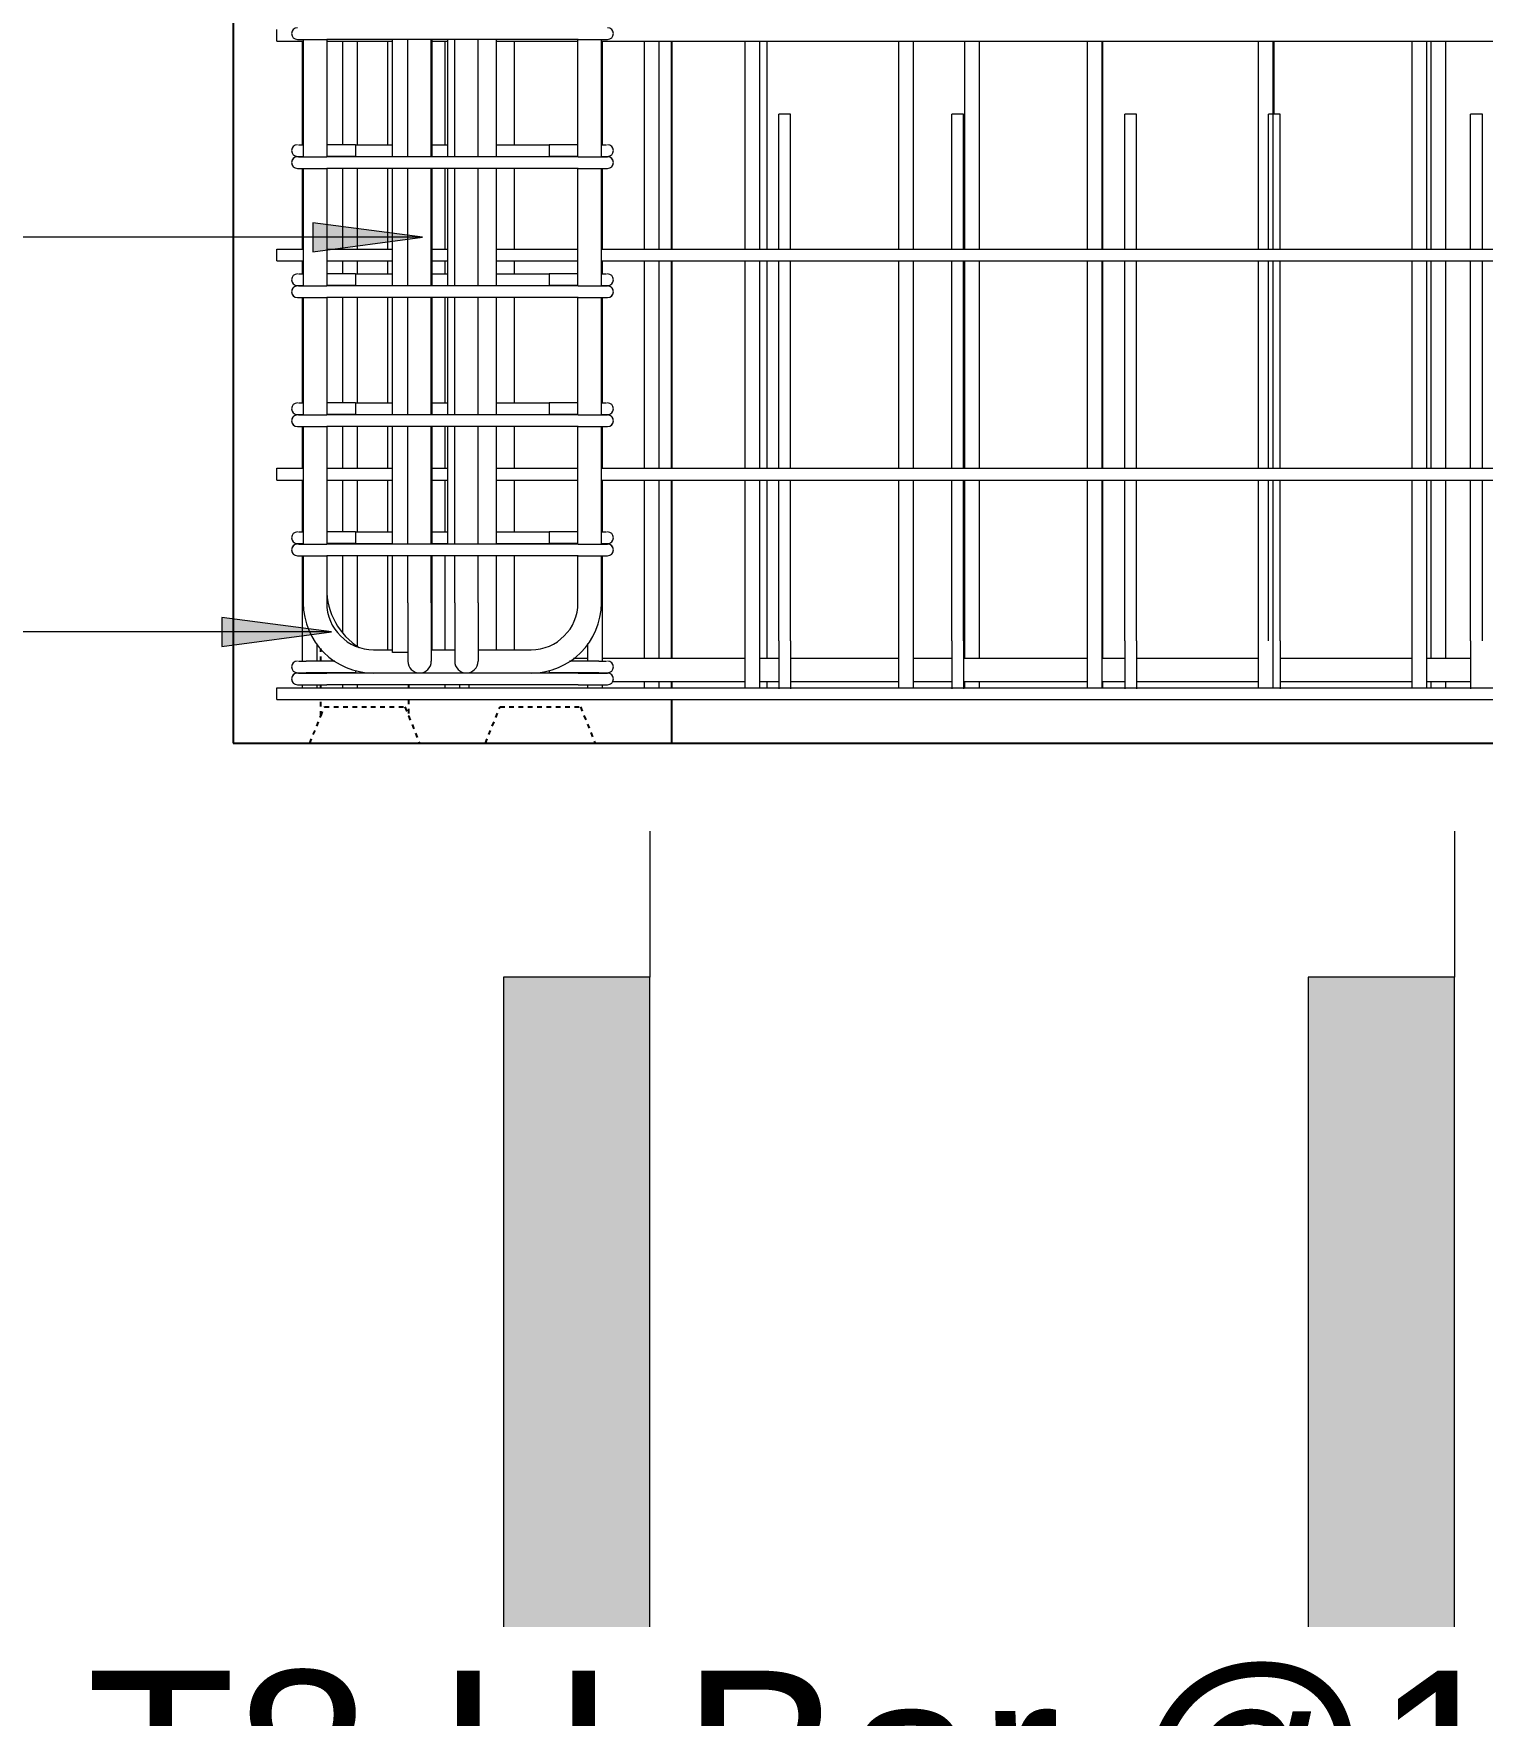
# Model space of a CAD drawing. Header units: millimetres. Extents: x -8986 to 3673, y -4076 to 6190.
# Drawn here: x -6600 to -5610, y -2060 to -910 of the extents above; entities that cross this region are included whole.
import ezdxf

# ---------------------------------------------------------------- set-up
doc = ezdxf.new("R2010")
doc.units = ezdxf.units.MM
doc.linetypes.add('Dash', pattern=[6.36, 3.18, -3.18])
for name, color, linetype, lineweight in [('A-WALL', 113, 'Continuous', 25), ('A-WALL-HDLN', 110, 'Dash', 25), ('G-ANNO-SYMB', 111, 'Continuous', 9), ('S-RBAR', 171, 'Continuous', 18), ('S-RBAR-IDEN', 171, 'Continuous', 9)]:
    doc.layers.add(name, color=color, linetype=linetype, lineweight=lineweight)
doc.styles.add('Arial_1', font='arial.ttf', dxfattribs={"height": 119.0625})

# ---------------------------------------------------------------- blocks, each defined once
blk = doc.blocks.new('Detail View - M_Section Tail - Filled Horizontal-14034-Elevation Front 1')
at = {"layer": 'G-ANNO-SYMB'}
blk.add_hatch(color=256, dxfattribs=at).paths.add_polyline_path([(-6652.6, 3622.1), (-6652.6, 3722.1), (-7102.6, 3722.1), (-7102.6, 3622.1)])
for p, q in [((-7102.6, 3622.1), (-7102.6, 3722.1)), ((-7102.6, 3722.1), (-6652.6, 3722.1)), ((-6652.6, 3722.1), (-6652.6, 3622.1)), ((-6652.6, 3622.1), (-7102.6, 3622.1))]:
    blk.add_line(p, q, dxfattribs=at)

msp = doc.modelspace()

# ---------------------------------------------------------------- hatches: boundary and pattern name
at = {"layer": 'S-RBAR-IDEN'}
for points in [[(-6334.3, -1049.1), (-6409.3, -1039.2), (-6409.3, -1058.9)], [(-6396.5, -1318.9), (-6471.5, -1309.1), (-6471.5, -1328.8)]]:
    msp.add_hatch(color=256, dxfattribs=at).paths.add_polyline_path(points)

# ---------------------------------------------------------------- linework, layer by layer
at = {"layer": 'A-WALL'}
for p, q in [((-6463.8, 3040), (-6463.8, -1395)), ((-6163.8, -1057.1), (-6163.8, -915.1)), ((-6163.8, -1207), (-6163.8, -1065.1)), ((-6163.8, -1336.8), (-6163.8, -1215)), ((-6163.8, -1357), (-6163.8, -1352.8)), ((-6163.8, -1395), (-6163.8, -1365.1)), ((-6463.8, -1395), (-4988.8, -1395))]:
    msp.add_line(p, q, dxfattribs=at)
at = {"layer": 'A-WALL-HDLN'}
for p, q in [((-6403.8, -1338.8), (-6403.8, -1330.3)), ((-6403.8, -1357), (-6403.8, -1355)), ((-6343.8, -1355), (-6343.8, -1357)), ((-6403.8, -1376.2), (-6403.8, -1365.1)), ((-6343.8, -1365.1), (-6343.8, -1376.2)), ((-6411.3, -1395), (-6403.8, -1376.2)), ((-6403.8, -1376.2), (-6403.8, -1376.2)), ((-6401.3, -1370), (-6346.3, -1370)), ((-6343.8, -1376.2), (-6336.3, -1395)), ((-6343.8, -1376.2), (-6343.8, -1376.2)), ((-6291.3, -1395), (-6281.3, -1370)), ((-6281.3, -1370), (-6226.3, -1370)), ((-6226.3, -1370), (-6216.3, -1395))]:
    msp.add_line(p, q, dxfattribs=at)
at = {"layer": 'A-WALL-HDLN', "flags": 128}
for points in [[(-6403.8, -1376.2), (-6403.6, -1375.9), (-6403.2, -1374.7), (-6402.4, -1372.7), (-6401.3, -1370)], [(-6346.3, -1370), (-6345.2, -1372.7), (-6344.4, -1374.7), (-6344, -1375.9), (-6343.8, -1376.2)]]:
    msp.add_lwpolyline(points, dxfattribs=at)
at = {"layer": 'G-ANNO-SYMB'}
for p, q in [((-6178.9, -1455.1), (-6178.9, -1554.8)), ((-5628.9, -1455.1), (-5628.9, -1554.8))]:
    msp.add_line(p, q, dxfattribs=at)
at = {"layer": 'S-RBAR'}
for p, q in [((-6433.8, -915.1), (-6433.8, -907.1)), ((-6433.8, -915.1), (-6415.8, -915.1)), ((-6419.8, -913.8), (-6415.1, -913.8)), ((-6416.3, -985.8), (-6416.3, -915.1)), ((-6415.8, -913.8), (-6415.8, -994)), ((-6415.2, -913.8), (-6412.6, -913.8)), ((-6412.7, -913.8), (-6399.8, -913.8)), ((-6227.8, -913.8), (-6399.8, -913.8)), ((-6399.8, -913.8), (-6399.8, -994)), ((-6399.8, -915.1), (-6354.9, -915.1)), ((-6388.8, -985.8), (-6388.8, -915.1)), ((-6378.8, -985.8), (-6378.8, -915.1)), ((-6357.9, -985.8), (-6357.9, -915.1)), ((-6354.9, -994), (-6354.9, -913.8)), ((-6344.3, -994), (-6344.3, -913.8)), ((-6328.3, -994), (-6328.3, -913.8)), ((-6327.8, -994), (-6327.8, -913.8)), ((-6327.8, -915.1), (-6317, -915.1)), ((-6318.8, -985.8), (-6318.8, -915.1)), ((-6317, -994), (-6317, -913.8)), ((-6312.3, -994), (-6312.3, -913.8)), ((-6296.3, -994), (-6296.3, -913.8)), ((-6283.8, -994), (-6283.8, -913.8)), ((-6283.8, -915.1), (-6228, -915.1)), ((-6271.3, -985.8), (-6271.3, -915.1)), ((-6228, -994), (-6228, -913.8)), ((-6227.8, -913.8), (-6207.8, -913.8)), ((-6212, -994), (-6212, -913.8)), ((-6212, -915.1), (-5431, -915.1)), ((-6211.3, -985.8), (-6211.3, -915.1)), ((-6182.5, -1057.1), (-6182.5, -915.1)), ((-6172.5, -1057.1), (-6172.5, -915.1)), ((-6113.8, -1057.1), (-6113.8, -915.1)), ((-6103.8, -1057.1), (-6103.8, -915.1)), ((-6098.8, -1057.1), (-6098.8, -915.1)), ((-6008.7, -1057.1), (-6008.7, -915.1)), ((-5998.7, -1057.1), (-5998.7, -915.1)), ((-5963.5, -1057.1), (-5963.5, -915.1)), ((-5953.5, -1057.1), (-5953.5, -915.1)), ((-5879.8, -1057.1), (-5879.8, -915.1)), ((-5869.8, -1057.1), (-5869.8, -915.1)), ((-5869.3, -1057.1), (-5869.3, -915.1)), ((-5762.8, -1057.1), (-5762.8, -915.1)), ((-5752.8, -1057.1), (-5752.8, -915.1)), ((-5752.1, -965), (-5752.1, -915.1)), ((-5657.7, -1057.1), (-5657.7, -915.1)), ((-5647.7, -1057.1), (-5647.7, -915.1)), ((-5644.8, -1057.1), (-5644.8, -915.1)), ((-5634.8, -1057.1), (-5634.8, -915.1)), ((-6082.7, -965), (-6090.7, -965)), ((-6090.7, -1057.1), (-6090.7, -965)), ((-6082.7, -1057.1), (-6082.7, -965)), ((-5964.5, -965), (-5972.5, -965)), ((-5972.5, -1057.1), (-5972.5, -965)), ((-5964.5, -1057.1), (-5964.5, -965)), ((-5846.3, -965), (-5854.3, -965)), ((-5854.3, -1057.1), (-5854.3, -965)), ((-5846.3, -1057.1), (-5846.3, -965)), ((-5748, -965), (-5756, -965)), ((-5756, -1057.1), (-5756, -965)), ((-5748, -1057.1), (-5748, -965)), ((-5609.8, -965), (-5617.8, -965)), ((-5617.8, -1057.1), (-5617.8, -965)), ((-5609.8, -1057.1), (-5609.8, -965)), ((-6419.1, -985.8), (-6416.4, -985.8)), ((-6380, -985.8), (-6399.8, -985.8)), ((-6380, -985.8), (-6380, -993.8)), ((-6380, -985.8), (-6354.9, -985.8)), ((-6327.8, -985.8), (-6317, -985.8)), ((-6283.8, -985.8), (-6247.6, -985.8)), ((-6228, -985.8), (-6247.6, -985.8)), ((-6247.6, -985.8), (-6247.6, -993.8)), ((-6211.5, -985.8), (-6208.5, -985.8)), ((-6419.8, -993.8), (-6416.2, -993.8)), ((-6419.8, -994), (-6419.7, -994)), ((-6419.1, -994), (-6413.9, -994)), ((-6413.9, -994), (-6399.8, -994)), ((-6380, -993.8), (-6399.8, -993.8)), ((-6227.8, -994), (-6399.8, -994)), ((-6380, -993.8), (-6354.9, -993.8)), ((-6327.8, -993.8), (-6317, -993.8)), ((-6283.8, -993.8), (-6247.6, -993.8)), ((-6228, -993.8), (-6247.6, -993.8)), ((-6227.8, -994), (-6207.8, -994)), ((-6211.7, -993.8), (-6207.8, -993.8)), ((-6419.8, -1002), (-6415.1, -1002)), ((-6416.3, -1057.1), (-6416.3, -1002)), ((-6415.8, -1002), (-6415.8, -1082.3)), ((-6415.2, -1002), (-6412.6, -1002)), ((-6412.7, -1002), (-6399.8, -1002)), ((-6227.8, -1002), (-6399.8, -1002)), ((-6399.8, -1002), (-6399.8, -1082.3)), ((-6388.8, -1057.1), (-6388.8, -1002)), ((-6378.8, -1057.1), (-6378.8, -1002)), ((-6357.9, -1057.1), (-6357.9, -1002)), ((-6354.9, -1082.3), (-6354.9, -1002)), ((-6344.3, -1082.3), (-6344.3, -1002)), ((-6328.3, -1082.3), (-6328.3, -1002)), ((-6327.8, -1082.3), (-6327.8, -1002)), ((-6318.8, -1057.1), (-6318.8, -1002)), ((-6317, -1082.3), (-6317, -1002)), ((-6312.3, -1082.3), (-6312.3, -1002)), ((-6296.3, -1082.3), (-6296.3, -1002)), ((-6283.8, -1082.3), (-6283.8, -1002)), ((-6271.3, -1057.1), (-6271.3, -1002)), ((-6228, -1082.3), (-6228, -1002)), ((-6227.8, -1002), (-6207.8, -1002)), ((-6212, -1082.3), (-6212, -1002)), ((-6211.3, -1057.1), (-6211.3, -1002)), ((-6433.8, -1057.1), (-6415.8, -1057.1)), ((-6433.8, -1065.1), (-6433.8, -1057.1)), ((-6399.8, -1057.1), (-6354.9, -1057.1)), ((-6327.8, -1057.1), (-6317, -1057.1)), ((-6283.8, -1057.1), (-6228, -1057.1)), ((-6212, -1057.1), (-5431, -1057.1)), ((-6433.8, -1065.1), (-6415.8, -1065.1)), ((-6416.3, -1074.1), (-6416.3, -1065.1)), ((-6399.8, -1065.1), (-6354.9, -1065.1)), ((-6388.8, -1074.1), (-6388.8, -1065.1)), ((-6378.8, -1074.1), (-6378.8, -1065.1)), ((-6357.9, -1074.1), (-6357.9, -1065.1)), ((-6327.8, -1065.1), (-6317, -1065.1)), ((-6318.8, -1074.1), (-6318.8, -1065.1)), ((-6283.8, -1065.1), (-6228, -1065.1)), ((-6271.3, -1074.1), (-6271.3, -1065.1)), ((-6212, -1065.1), (-5431, -1065.1)), ((-6211.3, -1074.1), (-6211.3, -1065.1)), ((-6182.5, -1207), (-6182.5, -1065.1)), ((-6172.5, -1207), (-6172.5, -1065.1)), ((-6113.8, -1207), (-6113.8, -1065.1)), ((-6103.8, -1207), (-6103.8, -1065.1)), ((-6098.8, -1207), (-6098.8, -1065.1)), ((-6090.7, -1207), (-6090.7, -1065.1)), ((-6082.7, -1207), (-6082.7, -1065.1)), ((-6008.7, -1207), (-6008.7, -1065.1)), ((-5998.7, -1207), (-5998.7, -1065.1)), ((-5972.5, -1207), (-5972.5, -1065.1)), ((-5964.5, -1207), (-5964.5, -1065.1)), ((-5963.5, -1207), (-5963.5, -1065.1)), ((-5953.5, -1207), (-5953.5, -1065.1)), ((-5879.8, -1207), (-5879.8, -1065.1)), ((-5869.8, -1207), (-5869.8, -1065.1)), ((-5869.3, -1207), (-5869.3, -1065.1)), ((-5854.3, -1207), (-5854.3, -1065.1)), ((-5846.3, -1207), (-5846.3, -1065.1)), ((-5762.8, -1207), (-5762.8, -1065.1)), ((-5756, -1207), (-5756, -1065.1)), ((-5752.8, -1207), (-5752.8, -1065.1)), ((-5748, -1207), (-5748, -1065.1)), ((-5657.7, -1207), (-5657.7, -1065.1)), ((-5647.7, -1207), (-5647.7, -1065.1)), ((-5644.8, -1207), (-5644.8, -1065.1)), ((-5634.8, -1207), (-5634.8, -1065.1)), ((-5617.8, -1207), (-5617.8, -1065.1)), ((-5609.8, -1207), (-5609.8, -1065.1)), ((-6419.1, -1074.1), (-6416.4, -1074.1)), ((-6380, -1074.1), (-6399.8, -1074.1)), ((-6380, -1074.1), (-6380, -1082.1)), ((-6380, -1074.1), (-6354.9, -1074.1)), ((-6327.8, -1074.1), (-6317, -1074.1)), ((-6283.8, -1074.1), (-6247.6, -1074.1)), ((-6228, -1074.1), (-6247.6, -1074.1)), ((-6247.6, -1074.1), (-6247.6, -1082.1)), ((-6211.5, -1074.1), (-6208.5, -1074.1)), ((-6419.8, -1082.1), (-6416.2, -1082.1)), ((-6419.8, -1082.3), (-6419.7, -1082.3)), ((-6419.8, -1090.3), (-6415.1, -1090.3)), ((-6419.1, -1082.3), (-6413.9, -1082.3)), ((-6416.3, -1162.3), (-6416.3, -1090.3)), ((-6415.8, -1090.3), (-6415.8, -1170.5)), ((-6415.2, -1090.3), (-6412.6, -1090.3)), ((-6413.9, -1082.3), (-6399.8, -1082.3)), ((-6412.7, -1090.3), (-6399.8, -1090.3)), ((-6380, -1082.1), (-6399.8, -1082.1)), ((-6227.8, -1082.3), (-6399.8, -1082.3)), ((-6227.8, -1090.3), (-6399.8, -1090.3)), ((-6399.8, -1090.3), (-6399.8, -1170.5)), ((-6388.8, -1162.3), (-6388.8, -1090.3)), ((-6380, -1082.1), (-6354.9, -1082.1)), ((-6378.8, -1162.3), (-6378.8, -1090.3)), ((-6357.9, -1162.3), (-6357.9, -1090.3)), ((-6354.9, -1170.5), (-6354.9, -1090.3)), ((-6344.3, -1170.5), (-6344.3, -1090.3)), ((-6328.3, -1170.5), (-6328.3, -1090.3)), ((-6327.8, -1082.1), (-6317, -1082.1)), ((-6327.8, -1170.5), (-6327.8, -1090.3)), ((-6318.8, -1162.3), (-6318.8, -1090.3)), ((-6317, -1170.5), (-6317, -1090.3)), ((-6312.3, -1170.5), (-6312.3, -1090.3)), ((-6296.3, -1170.5), (-6296.3, -1090.3)), ((-6283.8, -1082.1), (-6247.6, -1082.1)), ((-6283.8, -1170.5), (-6283.8, -1090.3)), ((-6271.3, -1162.3), (-6271.3, -1090.3)), ((-6228, -1082.1), (-6247.6, -1082.1)), ((-6228, -1170.5), (-6228, -1090.3)), ((-6227.8, -1082.3), (-6207.8, -1082.3)), ((-6227.8, -1090.3), (-6207.8, -1090.3)), ((-6212, -1170.5), (-6212, -1090.3)), ((-6211.7, -1082.1), (-6207.8, -1082.1)), ((-6211.3, -1162.3), (-6211.3, -1090.3)), ((-6419.8, -1170.3), (-6416.2, -1170.3)), ((-6419.8, -1170.5), (-6419.7, -1170.5)), ((-6419.1, -1162.3), (-6416.4, -1162.3)), ((-6419.1, -1170.5), (-6413.9, -1170.5)), ((-6413.9, -1170.5), (-6399.8, -1170.5)), ((-6380, -1162.3), (-6399.8, -1162.3)), ((-6380, -1170.3), (-6399.8, -1170.3)), ((-6227.8, -1170.5), (-6399.8, -1170.5)), ((-6380, -1162.3), (-6380, -1170.3)), ((-6380, -1162.3), (-6354.9, -1162.3)), ((-6380, -1170.3), (-6354.9, -1170.3)), ((-6327.8, -1162.3), (-6317, -1162.3)), ((-6327.8, -1170.3), (-6317, -1170.3)), ((-6283.8, -1162.3), (-6247.6, -1162.3)), ((-6283.8, -1170.3), (-6247.6, -1170.3)), ((-6228, -1162.3), (-6247.6, -1162.3)), ((-6247.6, -1162.3), (-6247.6, -1170.3)), ((-6228, -1170.3), (-6247.6, -1170.3)), ((-6227.8, -1170.5), (-6207.8, -1170.5)), ((-6211.7, -1170.3), (-6207.8, -1170.3)), ((-6211.5, -1162.3), (-6208.5, -1162.3)), ((-6419.8, -1178.5), (-6415.1, -1178.5)), ((-6416.3, -1207), (-6416.3, -1178.5)), ((-6415.8, -1178.5), (-6415.8, -1258.8)), ((-6415.2, -1178.5), (-6412.6, -1178.5)), ((-6412.7, -1178.5), (-6399.8, -1178.5)), ((-6227.8, -1178.5), (-6399.8, -1178.5)), ((-6399.8, -1178.5), (-6399.8, -1258.8)), ((-6388.8, -1207), (-6388.8, -1178.5)), ((-6378.8, -1207), (-6378.8, -1178.5)), ((-6357.9, -1207), (-6357.9, -1178.5)), ((-6354.9, -1258.8), (-6354.9, -1178.5)), ((-6344.3, -1258.8), (-6344.3, -1178.5)), ((-6328.3, -1258.8), (-6328.3, -1178.5)), ((-6327.8, -1258.8), (-6327.8, -1178.5)), ((-6318.8, -1207), (-6318.8, -1178.5)), ((-6317, -1258.8), (-6317, -1178.5)), ((-6312.3, -1258.8), (-6312.3, -1178.5)), ((-6296.3, -1258.8), (-6296.3, -1178.5)), ((-6283.8, -1258.8), (-6283.8, -1178.5)), ((-6271.3, -1207), (-6271.3, -1178.5)), ((-6228, -1258.8), (-6228, -1178.5)), ((-6227.8, -1178.5), (-6207.8, -1178.5)), ((-6212, -1258.8), (-6212, -1178.5)), ((-6211.3, -1207), (-6211.3, -1178.5)), ((-6433.8, -1207), (-6415.8, -1207)), ((-6433.8, -1215), (-6433.8, -1207)), ((-6399.8, -1207), (-6354.9, -1207)), ((-6327.8, -1207), (-6317, -1207)), ((-6283.8, -1207), (-6228, -1207)), ((-6212, -1207), (-5431, -1207)), ((-6433.8, -1215), (-6415.8, -1215)), ((-6416.3, -1250.5), (-6416.3, -1215)), ((-6399.8, -1215), (-6354.9, -1215)), ((-6388.8, -1250.5), (-6388.8, -1215)), ((-6378.8, -1250.5), (-6378.8, -1215)), ((-6357.9, -1250.5), (-6357.9, -1215)), ((-6327.8, -1215), (-6317, -1215)), ((-6318.8, -1250.5), (-6318.8, -1215)), ((-6283.8, -1215), (-6228, -1215)), ((-6271.3, -1250.5), (-6271.3, -1215)), ((-6212, -1215), (-5431, -1215)), ((-6211.3, -1250.5), (-6211.3, -1215)), ((-6182.5, -1336.8), (-6182.5, -1215)), ((-6172.5, -1336.8), (-6172.5, -1215)), ((-6113.8, -1357), (-6113.8, -1215)), ((-6103.8, -1357), (-6103.8, -1215)), ((-6098.8, -1336.8), (-6098.8, -1215)), ((-6090.7, -1325), (-6090.7, -1215)), ((-6082.7, -1325), (-6082.7, -1215)), ((-6008.7, -1357), (-6008.7, -1215)), ((-5998.7, -1357), (-5998.7, -1215)), ((-5972.5, -1325), (-5972.5, -1215)), ((-5964.5, -1325), (-5964.5, -1215)), ((-5963.5, -1336.8), (-5963.5, -1215)), ((-5953.5, -1336.8), (-5953.5, -1215)), ((-5879.8, -1357), (-5879.8, -1215)), ((-5869.8, -1357), (-5869.8, -1215)), ((-5869.3, -1336.8), (-5869.3, -1215)), ((-5854.3, -1325), (-5854.3, -1215)), ((-5846.3, -1325), (-5846.3, -1215)), ((-5762.8, -1357), (-5762.8, -1215)), ((-5756, -1325), (-5756, -1215)), ((-5752.8, -1357), (-5752.8, -1215)), ((-5748, -1325), (-5748, -1215)), ((-5657.7, -1357), (-5657.7, -1215)), ((-5647.7, -1357), (-5647.7, -1215)), ((-5644.8, -1336.8), (-5644.8, -1215)), ((-5634.8, -1336.8), (-5634.8, -1215)), ((-5617.8, -1325), (-5617.8, -1215)), ((-5609.8, -1325), (-5609.8, -1215)), ((-6419.1, -1250.5), (-6416.4, -1250.5)), ((-6380, -1250.5), (-6399.8, -1250.5)), ((-6380, -1250.5), (-6380, -1258.5)), ((-6380, -1250.5), (-6354.9, -1250.5)), ((-6327.8, -1250.5), (-6317, -1250.5)), ((-6283.8, -1250.5), (-6247.6, -1250.5)), ((-6228, -1250.5), (-6247.6, -1250.5)), ((-6247.6, -1250.5), (-6247.6, -1258.5)), ((-6211.5, -1250.5), (-6208.5, -1250.5)), ((-6419.8, -1258.5), (-6416.2, -1258.5)), ((-6419.8, -1258.8), (-6419.7, -1258.8)), ((-6419.1, -1258.8), (-6413.9, -1258.8)), ((-6413.9, -1258.8), (-6399.8, -1258.8)), ((-6380, -1258.5), (-6399.8, -1258.5)), ((-6227.8, -1258.8), (-6399.8, -1258.8)), ((-6380, -1258.5), (-6354.9, -1258.5)), ((-6327.8, -1258.5), (-6317, -1258.5)), ((-6283.8, -1258.5), (-6247.6, -1258.5)), ((-6228, -1258.5), (-6247.6, -1258.5)), ((-6227.8, -1258.8), (-6207.8, -1258.8)), ((-6211.7, -1258.5), (-6207.8, -1258.5)), ((-6419.8, -1266.8), (-6415.1, -1266.8)), ((-6416.3, -1338.8), (-6416.3, -1266.8)), ((-6415.8, -1266.8), (-6415.8, -1299)), ((-6415.2, -1266.8), (-6412.6, -1266.8)), ((-6412.7, -1266.8), (-6399.8, -1266.8)), ((-6227.8, -1266.8), (-6399.8, -1266.8)), ((-6399.8, -1266.8), (-6399.8, -1299)), ((-6388.8, -1319.1), (-6388.8, -1266.8)), ((-6378.8, -1328.3), (-6378.8, -1266.8)), ((-6357.9, -1331), (-6357.9, -1266.8)), ((-6354.9, -1333), (-6354.9, -1266.8)), ((-6344.3, -1298.9), (-6344.3, -1266.8)), ((-6328.3, -1298.9), (-6328.3, -1266.8)), ((-6327.8, -1331), (-6327.8, -1266.8)), ((-6318.8, -1331), (-6318.8, -1266.8)), ((-6312.3, -1298.9), (-6312.3, -1266.8)), ((-6296.3, -1298.9), (-6296.3, -1266.8)), ((-6283.8, -1331), (-6283.8, -1266.8)), ((-6271.3, -1331), (-6271.3, -1266.8)), ((-6228, -1299), (-6228, -1266.8)), ((-6227.8, -1266.8), (-6207.8, -1266.8)), ((-6212, -1299), (-6212, -1266.8)), ((-6211.3, -1338.8), (-6211.3, -1266.8)), ((-6344.3, -1298.9), (-6344.3, -1338.9)), ((-6328.3, -1298.9), (-6328.3, -1338.9)), ((-6312.3, -1298.9), (-6312.3, -1338.9)), ((-6296.3, -1298.9), (-6296.3, -1338.9)), ((-6406.3, -1338.8), (-6406.3, -1327.1)), ((-6367.8, -1331), (-6354.9, -1331)), ((-6344.3, -1333), (-6354.9, -1333)), ((-6328.3, -1331), (-6312.3, -1331)), ((-6296.3, -1331), (-6260, -1331)), ((-6221.3, -1338.8), (-6221.3, -1326.7)), ((-6090.7, -1325), (-6090.7, -1357.7)), ((-6082.7, -1325), (-6082.7, -1357.7)), ((-5972.5, -1325), (-5972.5, -1357.7)), ((-5964.5, -1325), (-5964.5, -1357.7)), ((-5854.3, -1325), (-5854.3, -1357.7)), ((-5846.3, -1325), (-5846.3, -1357.7)), ((-5748, -1325), (-5748, -1357.7)), ((-5617.8, -1325), (-5617.8, -1357.7)), ((-6419.1, -1338.8), (-6413.9, -1338.8)), ((-6394.2, -1338.8), (-6413.9, -1338.8)), ((-6213.7, -1338.8), (-6233.7, -1338.8)), ((-6231.1, -1336.8), (-6221.3, -1336.8)), ((-6213.7, -1338.8), (-6208.5, -1338.8)), ((-6211.3, -1336.8), (-6113.8, -1336.8)), ((-6103.8, -1336.8), (-6090.7, -1336.8)), ((-6082.7, -1336.8), (-6008.7, -1336.8)), ((-5998.7, -1336.8), (-5972.5, -1336.8)), ((-5964.5, -1336.8), (-5879.8, -1336.8)), ((-5869.8, -1336.8), (-5854.3, -1336.8)), ((-5846.3, -1336.8), (-5762.8, -1336.8)), ((-5748, -1336.8), (-5657.7, -1336.8)), ((-5647.7, -1336.8), (-5617.8, -1336.8)), ((-6419.8, -1346.8), (-6413.9, -1346.8)), ((-6419.8, -1347), (-6419.7, -1347)), ((-6419.8, -1355), (-6415.1, -1355)), ((-6419.1, -1347), (-6413.9, -1347)), ((-6416.3, -1357), (-6416.3, -1355)), ((-6415.2, -1355), (-6412.6, -1355)), ((-6380, -1346.8), (-6413.9, -1346.8)), ((-6413.9, -1347), (-6399.8, -1347)), ((-6412.7, -1355), (-6399.8, -1355)), ((-6406.3, -1357), (-6406.3, -1355)), ((-6227.8, -1347), (-6399.8, -1347)), ((-6227.8, -1355), (-6399.8, -1355)), ((-6388.8, -1357), (-6388.8, -1355)), ((-6380, -1345.4), (-6380, -1346.8)), ((-6380, -1346.8), (-6369.6, -1346.8)), ((-6378.8, -1357), (-6378.8, -1355)), ((-6318.8, -1357), (-6318.8, -1355)), ((-6308.8, -1357), (-6308.8, -1355)), ((-6302.5, -1357), (-6302.5, -1355)), ((-6258.3, -1346.8), (-6247.6, -1346.8)), ((-6247.6, -1345.4), (-6247.6, -1346.8)), ((-6213.7, -1346.8), (-6247.6, -1346.8)), ((-6227.8, -1347), (-6207.8, -1347)), ((-6227.8, -1355), (-6207.8, -1355)), ((-6221.3, -1357), (-6221.3, -1355)), ((-6213.7, -1346.8), (-6207.8, -1346.8)), ((-6211.3, -1357), (-6211.3, -1355)), ((-6204.5, -1352.8), (-6113.8, -1352.8)), ((-6182.5, -1357), (-6182.5, -1352.8)), ((-6172.5, -1357), (-6172.5, -1352.8)), ((-6103.8, -1352.8), (-6090.7, -1352.8)), ((-6098.8, -1357), (-6098.8, -1352.8)), ((-6082.7, -1352.8), (-6008.7, -1352.8)), ((-5998.7, -1352.8), (-5972.5, -1352.8)), ((-5964.5, -1352.8), (-5879.8, -1352.8)), ((-5963.5, -1357), (-5963.5, -1352.8)), ((-5953.5, -1357), (-5953.5, -1352.8)), ((-5869.8, -1352.8), (-5854.3, -1352.8)), ((-5869.3, -1357), (-5869.3, -1352.8)), ((-5846.3, -1352.8), (-5762.8, -1352.8)), ((-5748, -1352.8), (-5657.7, -1352.8)), ((-5647.7, -1352.8), (-5617.8, -1352.8)), ((-5644.8, -1357), (-5644.8, -1352.8)), ((-5634.8, -1357), (-5634.8, -1352.8)), ((-6433.8, -1357), (-5058.8, -1357)), ((-6433.8, -1365), (-6433.8, -1357)), ((-6433.8, -1365), (-5058.8, -1365))]:
    msp.add_line(p, q, dxfattribs=at)
for centre, radius, start, end in [((-6419.8, -909.8), 4, 90, 270), ((-6419.8, -909.8), 4, 90, 270), ((-6207.8, -909.8), 4, 270, 90), ((-6419.8, -989.8), 4, 90, 270), ((-6207.8, -989.8), 4, 270, 90), ((-6419.8, -998), 4, 90, 270), ((-6419.8, -998), 4, 90, 270), ((-6419.8, -998), 4, 120, 165), ((-6419.8, -998), 4, 195, 240), ((-6419.8, -998), 4, 90, 105), ((-6207.8, -998), 4, 75, 90), ((-6207.8, -998), 4, 270, 90), ((-6207.8, -998), 4, 15, 60), ((-6207.8, -998), 4, 300, 345), ((-6419.8, -1078.1), 4, 90, 270), ((-6207.8, -1078.1), 4, 270, 90), ((-6419.8, -1086.3), 4, 90, 270), ((-6419.8, -1086.3), 4, 90, 270), ((-6419.8, -1086.3), 4, 120, 165), ((-6419.8, -1086.3), 4, 195, 240), ((-6419.8, -1086.3), 4, 90, 105), ((-6207.8, -1086.3), 4, 75, 90), ((-6207.8, -1086.3), 4, 270, 90), ((-6207.8, -1086.3), 4, 15, 60), ((-6207.8, -1086.3), 4, 300, 345), ((-6419.8, -1166.3), 4, 90, 270), ((-6419.8, -1174.5), 4, 90, 270), ((-6419.8, -1174.5), 4, 90, 270), ((-6419.8, -1174.5), 4, 120, 165), ((-6419.8, -1174.5), 4, 90, 105), ((-6207.8, -1166.3), 4, 270, 90), ((-6207.8, -1174.5), 4, 75, 90), ((-6207.8, -1174.5), 4, 270, 90), ((-6207.8, -1174.5), 4, 15, 60), ((-6419.8, -1174.5), 4, 195, 240), ((-6207.8, -1174.5), 4, 300, 345), ((-6419.8, -1254.5), 4, 90, 270), ((-6207.8, -1254.5), 4, 270, 90), ((-6419.8, -1262.8), 4, 90, 270), ((-6419.8, -1262.8), 4, 90, 270), ((-6419.8, -1262.8), 4, 120, 165), ((-6419.8, -1262.8), 4, 195, 240), ((-6419.8, -1262.8), 4, 90, 105), ((-6207.8, -1262.8), 4, 75, 90), ((-6207.8, -1262.8), 4, 270, 90), ((-6207.8, -1262.8), 4, 15, 60), ((-6207.8, -1262.8), 4, 300, 345), ((-6367.8, -1299), 48, 180, 270), ((-6352.3, -1289.3), 47.5, 180, 237.9942), ((-6367.8, -1299), 32, 180, 270), ((-6260, -1299), 32, 270, 360), ((-6260, -1299), 48, 270, 0), ((-6419.8, -1342.8), 4, 90, 270), ((-6336.3, -1338.9), 8, 180, 360), ((-6304.3, -1338.9), 8, 180, 360), ((-6207.8, -1342.8), 4, 270, 90), ((-6419.8, -1351), 4, 90, 270), ((-6419.8, -1351), 4, 90, 270), ((-6419.8, -1351), 4, 120, 165), ((-6419.8, -1351), 4, 195, 240), ((-6419.8, -1351), 4, 90, 105), ((-6207.8, -1351), 4, 270, 90), ((-6207.8, -1351), 4, 300, 330)]:
    msp.add_arc(centre, radius, start, end, dxfattribs=at)
at = {"layer": 'S-RBAR-IDEN'}
for p, q in [((-6334.3, -1049.1), (-6409.3, -1039.2)), ((-6409.3, -1039.2), (-6409.3, -1058.9)), ((-6334.3, -1049.1), (-6845.4, -1049.1)), ((-6409.3, -1058.9), (-6334.3, -1049.1)), ((-6396.5, -1318.9), (-6471.5, -1309.1)), ((-6471.5, -1309.1), (-6471.5, -1328.8)), ((-6396.5, -1318.9), (-6845.4, -1318.9)), ((-6471.5, -1328.8), (-6396.5, -1318.9))]:
    msp.add_line(p, q, dxfattribs=at)

# ---------------------------------------------------------------- block references
at = {"layer": 'G-ANNO-SYMB', "extrusion": (0, 0, -1), "rotation": 90.00000000000077}
for p in [(9901, 5097.8), (9351, 5097.8)]:
    msp.add_blockref('Detail View - M_Section Tail - Filled Horizontal-14034-Elevation Front 1', p, dxfattribs=at)

# ---------------------------------------------------------------- next in the draw order: texts
at = {"layer": 'S-RBAR-IDEN', "insert": (-6563.9, -2029), "char_height": 119.062, "width": 1815.822, "attachment_point": 1, "style": 'Arial_1', "bg_fill": 3, "box_fill_scale": 1.25, "bg_fill_color": 256, "bg_fill_true_color": 13158600, "bg_fill_transparency": 0}
msp.add_mtext('T8 U Bar @125 mm', dxfattribs=at)

doc.saveas('drawing.dxf')
